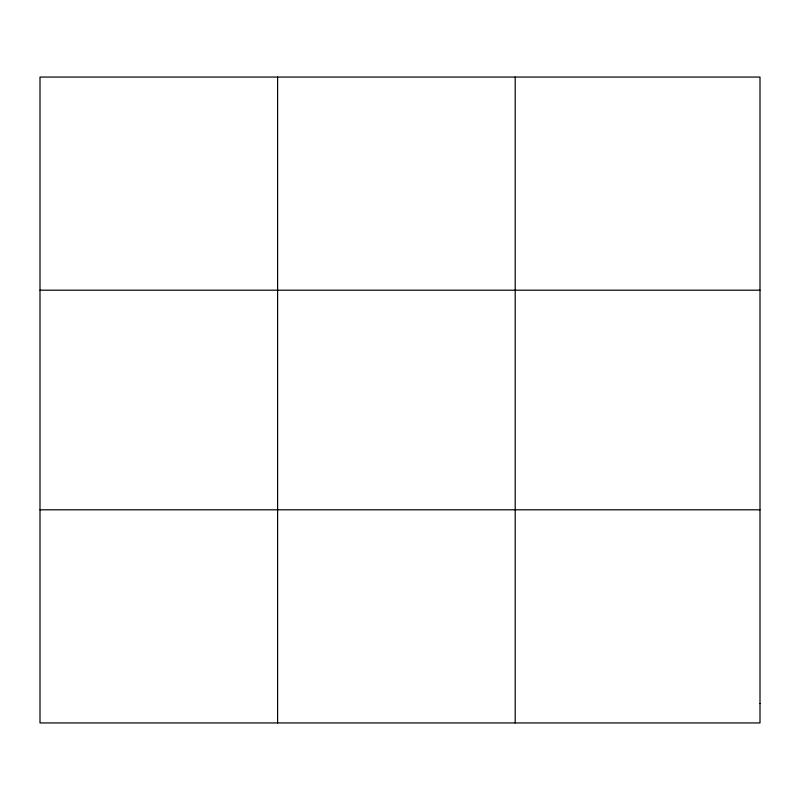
<?xml version="1.0" encoding="UTF-8"?>
<svg xmlns="http://www.w3.org/2000/svg" width="800" height="800" viewBox="0 0 800 800"><rect width="100%" height="100%" fill="white"/><g stroke="black" fill="none" stroke-linecap="round" stroke-linejoin="round"><path stroke-width="1.2" d="M277.6 722.94L277.6 77.06M515.2 722.94L515.2 77.06M40 290.2L760 290.2M40 509.8L760 509.8M760 703.57L760 722.94L40 722.94L40 77.06L760 77.06L760 703.57"/></g></svg>
